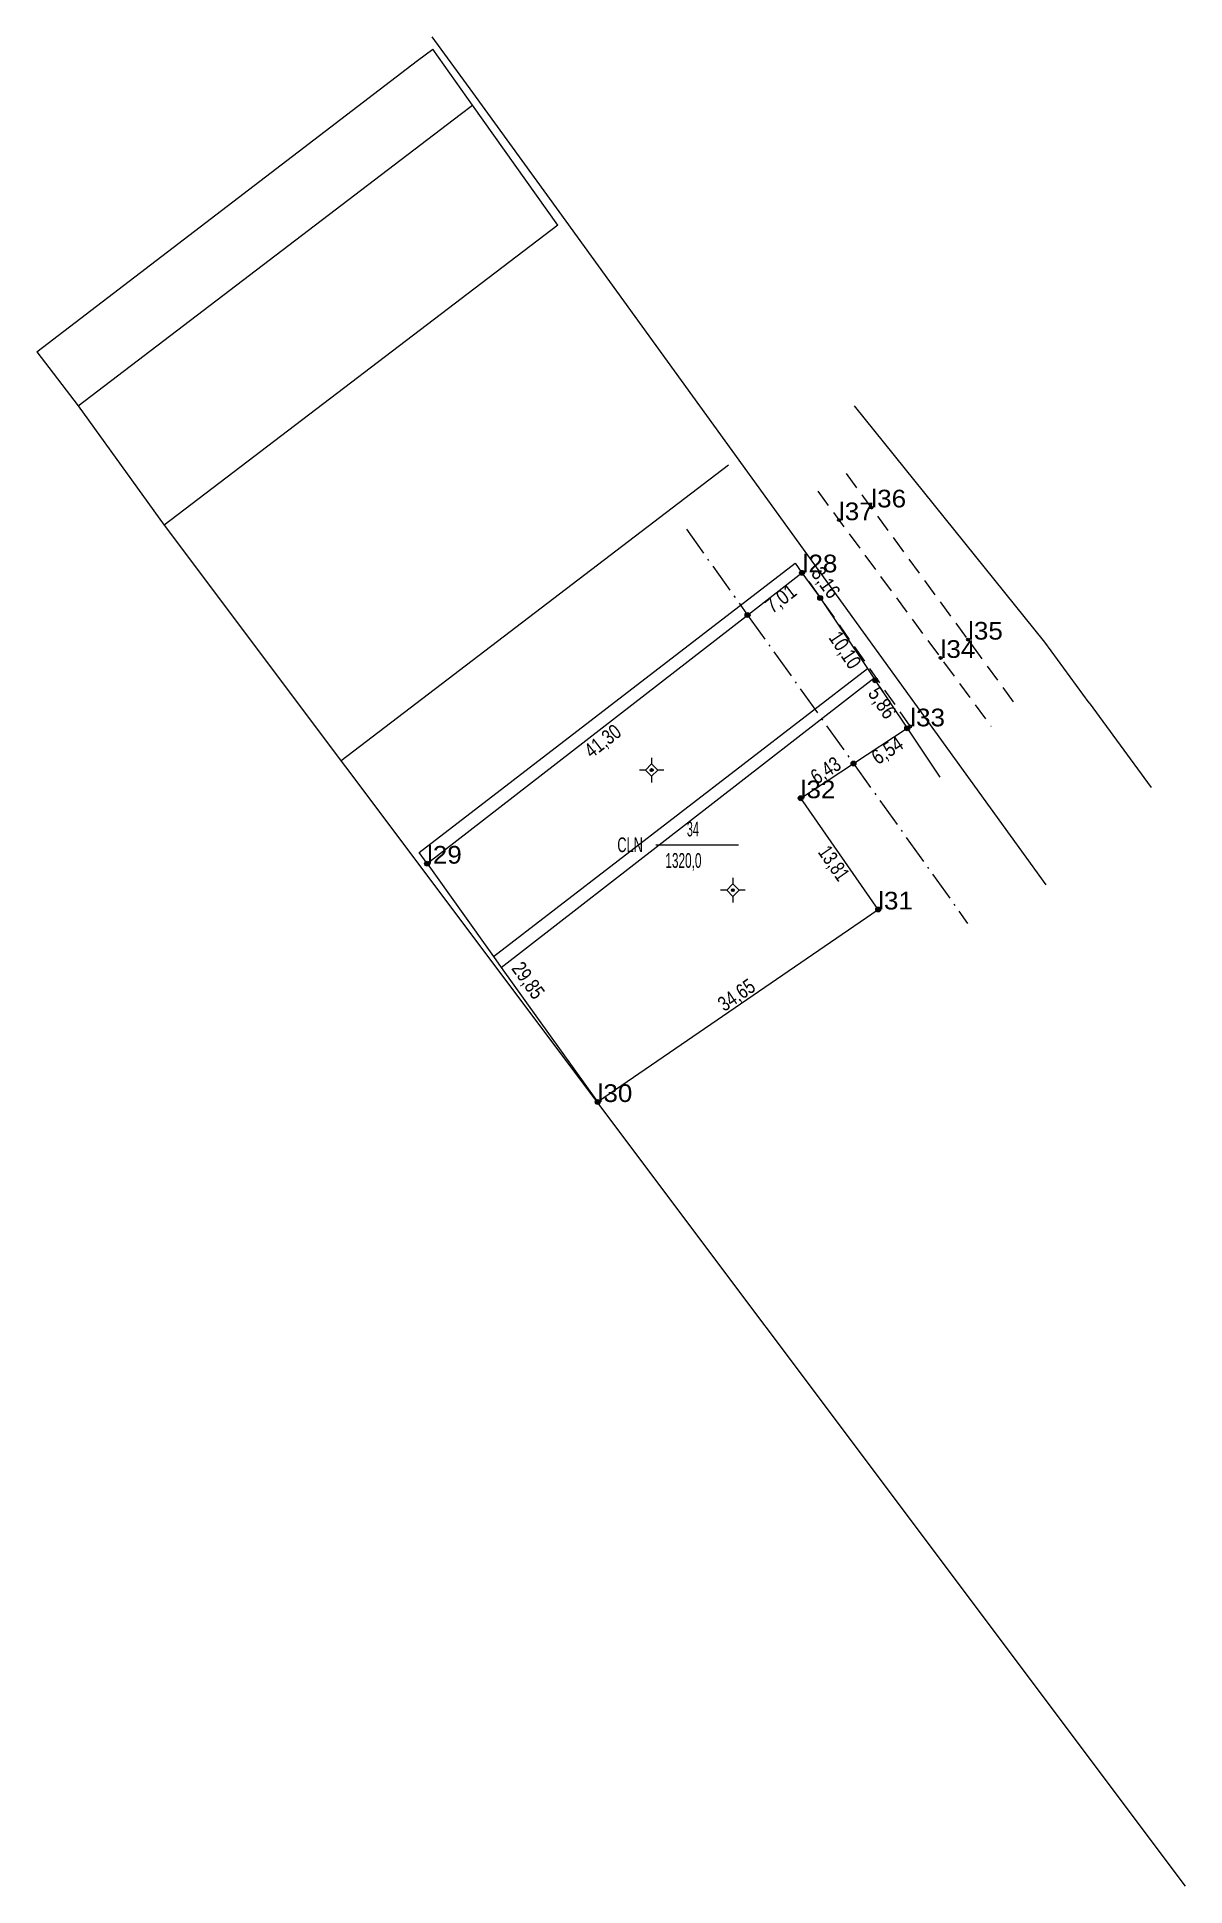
# Model space of a CAD drawing. Header units: metres. Extents: x 549133 to 549250, y 1841170 to 1841359.
import ezdxf
from ezdxf.enums import TextEntityAlignment as Align

# ---------------------------------------------------------------- set-up
doc = ezdxf.new("R2010")
doc.units = ezdxf.units.M
doc.header["$LTSCALE"] = 0.6
doc.header["$PDMODE"] = 32
doc.header["$PDSIZE"] = 0.3
doc.linetypes.add('DOT_DASHED', pattern=[7.7, 5, -1.2, 0.3, -1.2])
doc.linetypes.add('MEDIUM_DASHED', pattern=[4.5, 3, -1.5])
for name, color, linetype, lineweight in [('10', 7, 'Continuous', 13), ('11', 7, 'Continuous', 13), ('13', 7, 'Continuous', 13), ('22', 7, 'MEDIUM_DASHED', 13), ('29', 7, 'Continuous', 13), ('35', 7, 'DOT_DASHED', 13), ('36', 7, 'Continuous', 13), ('50', 7, 'Continuous', 13), ('61', 7, 'Continuous', 13)]:
    doc.layers.add(name, color=color, linetype=linetype, lineweight=lineweight)
for name, color, linetype in [('12', 7, 'Continuous'), ('2', 7, 'Continuous'), ('4', 7, 'Continuous'), ('7', 7, 'Continuous')]:
    doc.layers.add(name, color=color, linetype=linetype)

msp = doc.modelspace()

# ---------------------------------------------------------------- hatches: boundary and pattern name
at = {"layer": '11'}
for points in [[(549195.3497, 1841284.05, 1), (549195.0497, 1841284.05, 1)], [(549203.6198, 1841271.83, 1), (549203.3198, 1841271.83, 1)]]:
    msp.add_hatch(color=256, dxfattribs=at).paths.add_polyline_path(points)
at = {"layer": '36'}
for points in [[(549210.76, 1841304.14, 1), (549210.26, 1841304.14, 1)], [(549210.76, 1841304.14, 1), (549210.26, 1841304.14, 1)], [(549210.76, 1841304.14, 1), (549210.26, 1841304.14, 1)], [(549212.61, 1841301.58, 1), (549212.11, 1841301.58, 1)], [(549205.22, 1841299.84, 1), (549204.72, 1841299.84, 1)], [(549205.22, 1841299.84, 1), (549204.72, 1841299.84, 1)], [(549218.23, 1841293.19, 1), (549217.73, 1841293.19, 1)], [(549218.23, 1841293.19, 1), (549217.73, 1841293.19, 1)], [(549221.48, 1841288.31, 1), (549220.98, 1841288.31, 1)], [(549221.48, 1841288.31, 1), (549220.98, 1841288.31, 1)], [(549221.48, 1841288.31, 1), (549220.98, 1841288.31, 1)], [(549216.01, 1841284.72, 1), (549215.51, 1841284.72, 1)], [(549216.01, 1841284.72, 1), (549215.51, 1841284.72, 1)], [(549210.63, 1841281.19, 1), (549210.13, 1841281.19, 1)], [(549172.58, 1841274.53, 1), (549172.08, 1841274.53, 1)], [(549218.52, 1841269.86, 1), (549218.02, 1841269.86, 1)], [(549189.95, 1841250.26, 1), (549189.45, 1841250.26, 1)]]:
    msp.add_hatch(color=256, dxfattribs=at).paths.add_polyline_path(points)

# ---------------------------------------------------------------- linework, layer by layer
at = {"layer": '10'}
for p, q in [((549179.89, 1841263.96), (549217.84, 1841293.4)), ((549217.84, 1841293.4), (549217.98, 1841293.19)), ((549217.98, 1841293.19), (549221.23, 1841288.31)), ((549221.23, 1841288.31), (549224.55, 1841283.34)), ((549179.89, 1841263.96), (549189.7, 1841250.26))]:
    msp.add_line(p, q, dxfattribs=at)
for points in [[(549172.81, 1841358.7), (549176.96, 1841353.04), (549185.76, 1841340.92), (549203.37, 1841316.58), (549235.35, 1841272.37)], [(549132.6, 1841326.64), (549171.37, 1841356.3), (549172.9, 1841357.47)], [(549136.79, 1841321.16), (549175.7, 1841350.81), (549176.96, 1841351.77)], [(549172.33, 1841274.53), (549204.97, 1841299.84), (549210.51, 1841304.14)], [(549210.51, 1841304.14), (549212.36, 1841301.58), (549217.17, 1841294.4), (549217.84, 1841293.4)], [(549189.7, 1841250.26), (549218.27, 1841269.86), (549210.38, 1841281.19), (549215.76, 1841284.72), (549221.23, 1841288.31)], [(549172.33, 1841274.53), (549179.09, 1841265.08), (549179.89, 1841263.96)]]:
    msp.add_lwpolyline(points, dxfattribs=at)
at = {"layer": '11'}
for p, q in [((549195.2, 1841285.3), (549195.2, 1841284.68)), ((549194.57, 1841284.05), (549193.95, 1841284.05)), ((549195.2, 1841283.42), (549195.2, 1841282.8)), ((549196.45, 1841284.05), (549195.82, 1841284.05)), ((549203.47, 1841273.08), (549203.47, 1841272.46)), ((549202.84, 1841271.83), (549202.22, 1841271.83)), ((549203.47, 1841271.2), (549203.47, 1841270.58)), ((549204.72, 1841271.83), (549204.1, 1841271.83))]:
    msp.add_line(p, q, dxfattribs=at)
for points in [[(549195.2, 1841284.68), (549194.57, 1841284.05), (549195.2, 1841283.42), (549195.82, 1841284.05)], [(549203.47, 1841272.46), (549202.84, 1841271.83), (549203.47, 1841271.2), (549204.1, 1841271.83)]]:
    msp.add_lwpolyline(points, close=True, dxfattribs=at)
for centre in [(549195.1997, 1841284.05), (549203.4698, 1841271.83)]:
    msp.add_circle(centre, 0.15, dxfattribs=at)
at = {"layer": '13'}
msp.add_line((549195.64, 1841276.45), (549204.06, 1841276.45), dxfattribs=at)
at = {"layer": '22'}
for p, q in [((549232.06, 1841291.02), (549214.8, 1841314.59)), ((549212.11, 1841312.44), (549229.77, 1841288.51))]:
    msp.add_line(p, q, dxfattribs=at)
at = {"layer": '29'}
msp.add_line((549179.09, 1841265.08), (549217.17, 1841294.4), dxfattribs=at)
msp.add_lwpolyline([(549172.33, 1841274.53), (549171.52, 1841275.66), (549209.8, 1841305.13), (549210.51, 1841304.14)], dxfattribs=at)
at = {"layer": '29', "linetype": 'MEDIUM_DASHED'}
msp.add_lwpolyline([(549221.23, 1841288.31), (549221.54, 1841288.51), (549210.58, 1841304.19), (549210.51, 1841304.14)], dxfattribs=at)
at = {"layer": '35'}
for p, q in [((549198.74, 1841308.57), (549204.97, 1841299.84)), ((549204.97, 1841299.84), (549215.76, 1841284.72)), ((549215.76, 1841284.72), (549227.38, 1841268.45))]:
    msp.add_line(p, q, dxfattribs=at)
at = {"layer": '36'}
for p, q in [((549185.65, 1841339.55), (549145.57, 1841308.99)), ((549203.03, 1841315.1), (549163.57, 1841285.01))]:
    msp.add_line(p, q, dxfattribs=at)
msp.add_lwpolyline([(549132.6, 1841326.64), (549136.79, 1841321.16), (549145.57, 1841308.99), (549164.02, 1841284.4), (549249.52, 1841170.43)], dxfattribs=at)
for centre in [(549210.51, 1841304.14), (549210.51, 1841304.14), (549210.51, 1841304.14), (549212.36, 1841301.58), (549204.97, 1841299.84), (549204.97, 1841299.84), (549217.98, 1841293.19), (549217.98, 1841293.19), (549221.23, 1841288.31), (549221.23, 1841288.31), (549221.23, 1841288.31), (549215.76, 1841284.72), (549215.76, 1841284.72), (549210.38, 1841281.19), (549172.33, 1841274.53), (549218.27, 1841269.86), (549189.7, 1841250.26)]:
    msp.add_circle(centre, 0.25, dxfattribs=at)
at = {"layer": '50'}
msp.add_line((549239.76, 1841290.9), (549246.07, 1841282.28), dxfattribs=at)
msp.add_lwpolyline([(549239.76, 1841290.9), (549235.24, 1841297.09), (549215.87, 1841321.13)], dxfattribs=at)
at = {"layer": '61'}
msp.add_lwpolyline([(549185.65, 1841339.55), (549176.96, 1841351.77), (549172.9, 1841357.47)], dxfattribs=at)
at = {"layer": '7'}
for p in [(549217.58, 1841310.8), (549214.28, 1841309.5), (549210.58, 1841304.19), (549227.43, 1841297.34), (549224.63, 1841295.48), (549221.53, 1841288.51), (549210.38, 1841281.19), (549172.33, 1841274.53), (549218.27, 1841269.87), (549189.7, 1841250.26)]:
    msp.add_point(p, dxfattribs=at)

# ---------------------------------------------------------------- texts
at = {"layer": '12', "width": 1.1}
for s, p in [('l36', (549217.58, 1841310.8)), ('l37', (549214.28, 1841309.5)), ('l28', (549210.58, 1841304.19)), ('l35', (549227.43, 1841297.34)), ('l34', (549224.63, 1841295.48)), ('l33', (549221.54, 1841288.51)), ('l32', (549210.38, 1841281.19)), ('l29', (549172.33, 1841274.53)), ('l31', (549218.27, 1841269.86)), ('l30', (549189.7, 1841250.26))]:
    msp.add_text(s, height=1.8, dxfattribs=at).set_placement(p)
at = {"layer": '13', "width": 0.55}
msp.add_text('34', height=1.5, dxfattribs=at).set_placement((549199.4, 1841277.3), align=Align.CENTER)
at = {"layer": '2'}
for s, rotation, width, p in [('3,16', 305.854, 0.85, (549212.3397, 1841302.7143)), ('7,01', 37.818, 0.85, (549208.8001, 1841300.9469)), ('10,10', 303.816, 0.8, (549214.2836, 1841295.8674)), ('5,86', 303.663, 0.85, (549218.0819, 1841290.4857)), ('41,30', 37.791, 0.8, (549190.6704, 1841286.4288)), ('6,54', 33.277, 0.85, (549219.6085, 1841285.4516)), ('6,43', 33.27, 0.8, (549213.3286, 1841283.4183)), ('13,81', 304.853, 0.75, (549213.1513, 1841274.1486)), ('29,85', 305.591, 0.8, (549182.0312, 1841262.2115)), ('34,65', 34.451, 0.8, (549204.2557, 1841260.5484))]:
    msp.add_text(s, height=1.5, rotation=rotation, dxfattribs=dict(at, width=width)).set_placement(p, align=Align.CENTER)
at = {"layer": '2', "width": 0.65}
msp.add_text('CLN', height=1.5, dxfattribs=at).set_placement((549194.31, 1841275.7), align=Align.RIGHT)
at = {"layer": '4', "width": 0.6}
msp.add_text('1320,0', height=1.5, dxfattribs=at).set_placement((549198.435, 1841274.1), align=Align.CENTER)

doc.saveas('drawing.dxf')
